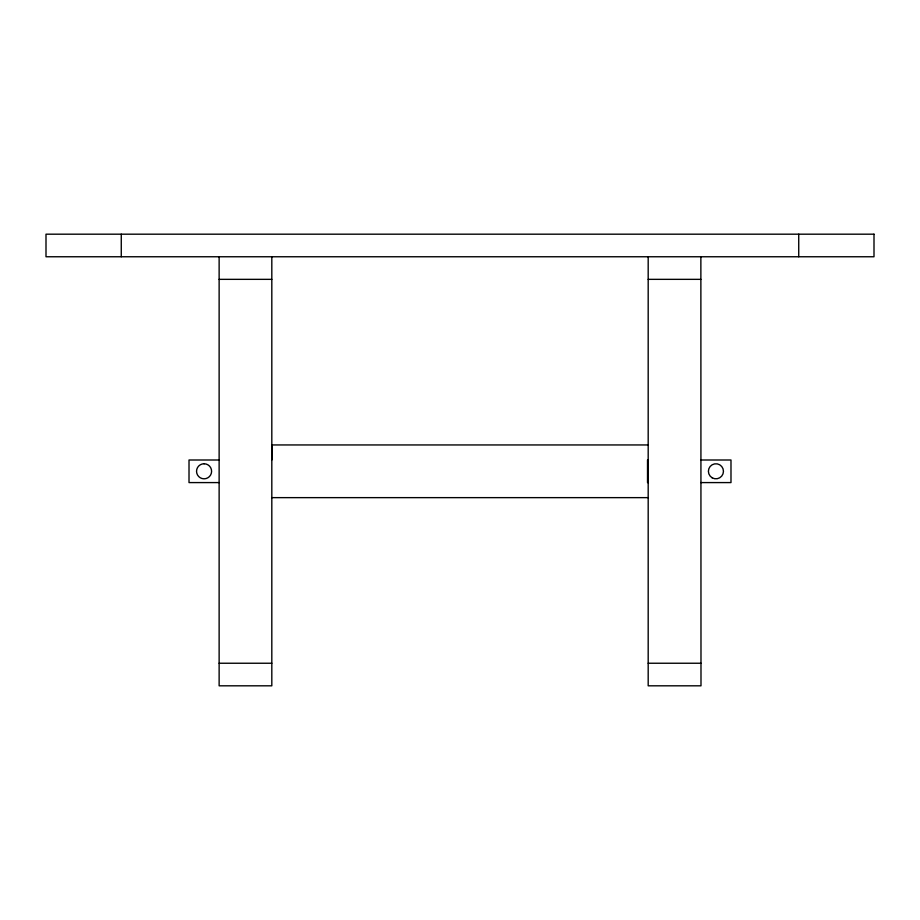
<?xml version="1.0" encoding="UTF-8"?>
<svg xmlns="http://www.w3.org/2000/svg" width="920" height="920" viewBox="0 0 920 920"><rect width="100%" height="100%" fill="white"/><g stroke="black" fill="none" stroke-linecap="round" stroke-linejoin="round"><path stroke-width="1.38" d="M219.132 279.346L271.814 279.346M648.186 279.346L700.867 279.346M271.814 444.947L648.186 444.947M219.132 460L189.014 460L189.014 482.586L219.132 482.586M271.814 460L272.055 444.947M648.186 460L647.519 460L647.519 482.586L648.186 482.586M700.867 460L730.986 460L730.986 482.586L700.867 482.586M271.814 497.639L648.186 497.639M219.132 663.24L271.814 663.24M648.186 663.24L700.994 663.24M798.732 234.186L798.732 256.76M700.867 256.76L700.994 685.814L648.186 685.814L648.186 256.76M271.814 256.76L271.814 685.814L219.132 685.814L219.132 256.76M121.267 234.186L121.267 256.76M204.136 463.76L202.181 464.002A7.532 7.532 0 0 0 196.546 471.235L196.788 473.179A7.532 7.532 0 0 0 204.01 478.814L205.965 478.572A7.532 7.532 0 0 0 211.6 471.35L211.358 469.395A7.532 7.532 0 0 0 204.136 463.76M874 234.186L46 234.186L46 256.76L874 256.76L874 234.186M712.16 477.813A7.532 7.532 0 0 0 723.453 471.293A7.532 7.532 0 0 0 712.16 464.772A7.532 7.532 0 0 0 712.16 477.813"/></g></svg>
